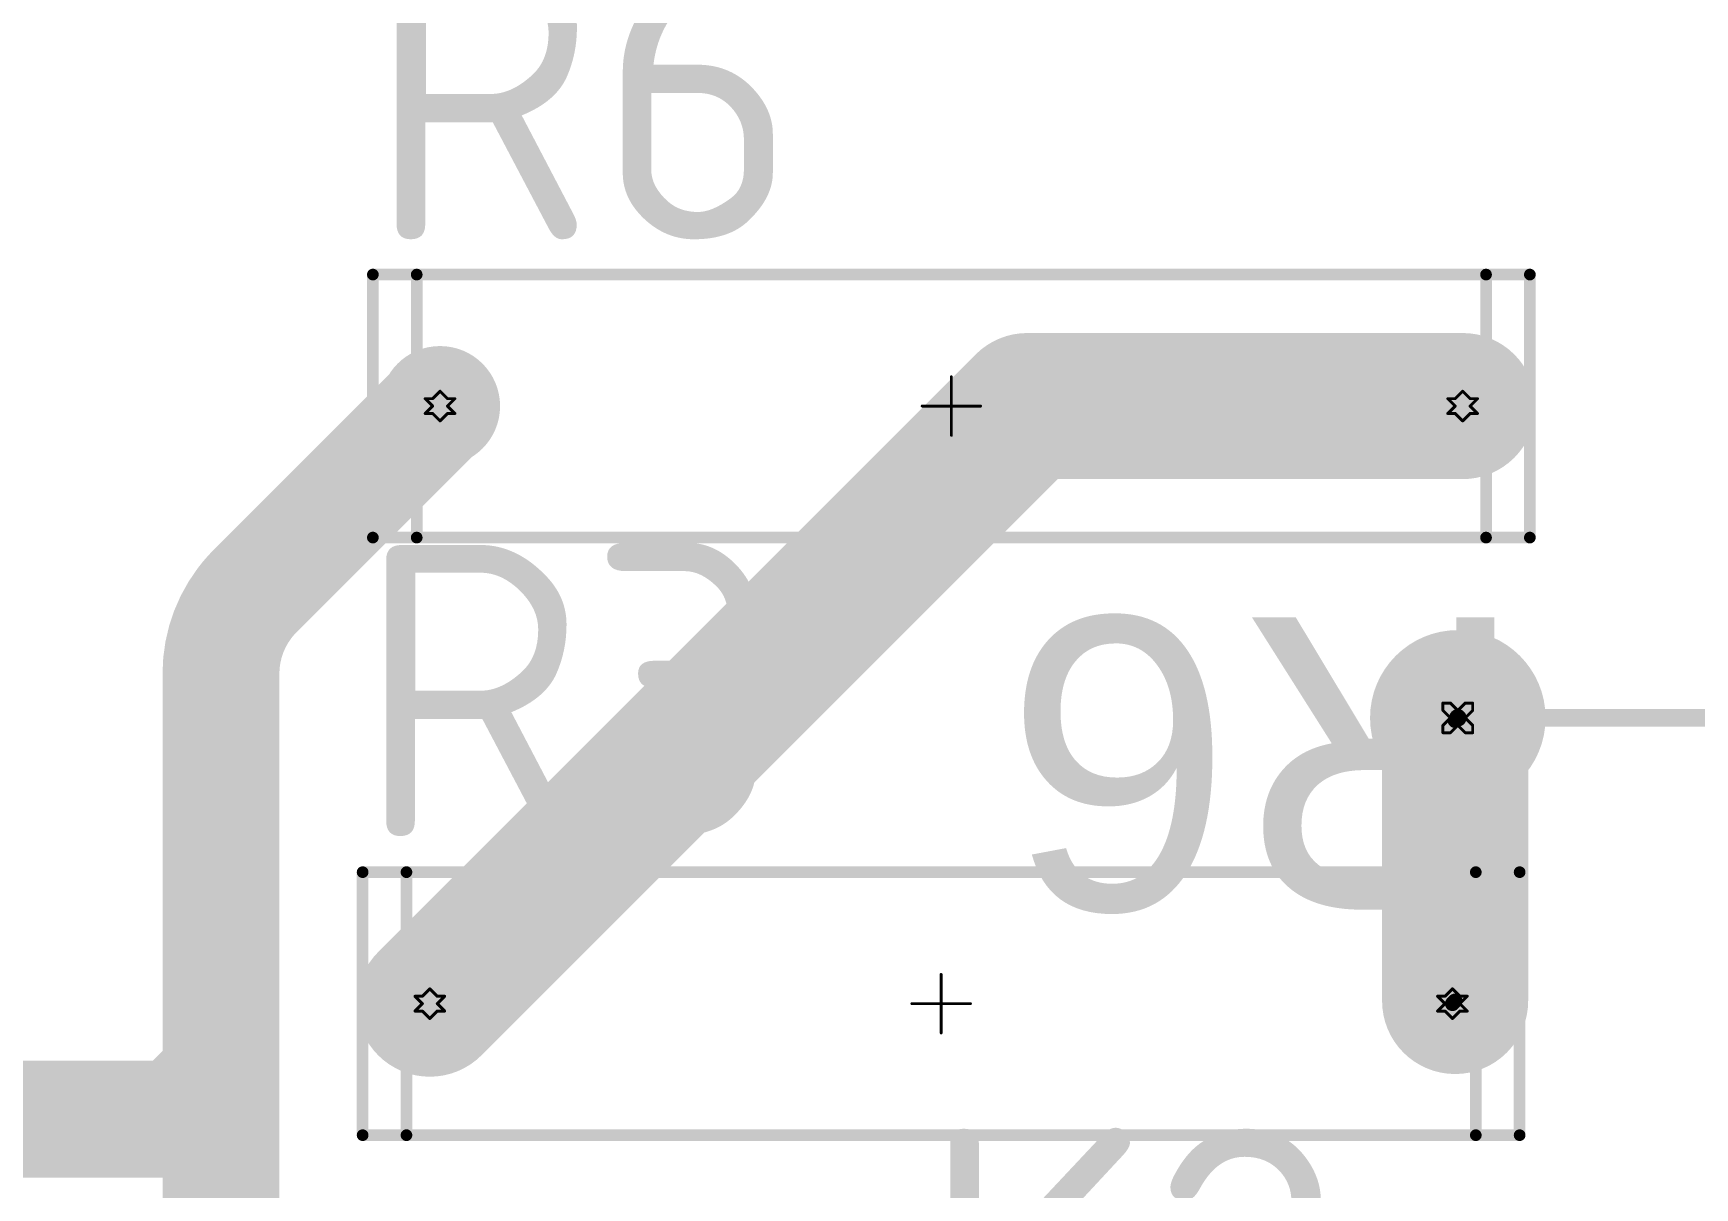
# Model space of a CAD drawing. Header units: millimetres. Extents: x 3219 to 51106, y -14166 to 2063.
# Drawn here: x 5667.59 to 5696.03, y 1931.68 to 1951.44 of the extents above; entities that cross this region are included whole.
import ezdxf

# ---------------------------------------------------------------- set-up
doc = ezdxf.new("R2010")
doc.units = ezdxf.units.MM
doc.layers.get('0').update_dxf_attribs({"lineweight": 53})
for name, color, linetype in [('Bottom Layer', 5, 'Continuous'), ('Bottom Solder', 6, 'Continuous'), ('Drill Drawing', 1, 'Continuous'), ('Mechanical 15', 56, 'Continuous'), ('Multi-Layer', 9, 'Continuous'), ('Top 3D Body', 76, 'Continuous'), ('Top Layer', 1, 'Continuous'), ('Top Overlay', 2, 'Continuous'), ('Top Solder', 216, 'Continuous')]:
    doc.layers.add(name, color=color, linetype=linetype)
doc.styles.add('Arial', font='arial.ttf', dxfattribs={"height": 3})
doc.styles.add('GOST type B', font='GOST_B.TTF', dxfattribs={"height": 3.5})

# ---------------------------------------------------------------- blocks, each defined once
blk = doc.blocks.new('_73_14__4____D18_44')
at = {"layer": 'Top Overlay'}
blk.add_lwpolyline([(-31.25, 0, 0.3, 0.3, 0), (-24, 0, 0.3, 0.3, 0)], format="xyseb", dxfattribs=at)
blk.add_lwpolyline([(-31.325, 0, 0.15, 0.15, 1), (-31.175, 0, 0.15, 0.15, 1)], format="xyseb", close=True, dxfattribs=at)
blk = doc.blocks.new('_2_33__1____140_02_0204_00_00__73')
at = {"layer": 'Bottom Layer'}
h = blk.add_hatch(color=5, dxfattribs=at)
edge = h.paths.add_edge_path()
edge.add_arc((-8.75, 0), 0.925, 0, 360)
h = blk.add_hatch(color=5, dxfattribs=at)
edge = h.paths.add_edge_path()
edge.add_arc((8.75, 0), 0.925, 0, 360)
at = {"layer": 'Bottom Solder'}
h = blk.add_hatch(color=6, dxfattribs=at)
edge = h.paths.add_edge_path()
edge.add_arc((-8.75, 0), 1.027, 0, 360)
h = blk.add_hatch(color=6, dxfattribs=at)
edge = h.paths.add_edge_path()
edge.add_arc((8.75, 0), 1.027, 0, 360)
at = {"layer": 'Multi-Layer'}
h = blk.add_hatch(color=9, dxfattribs=at)
edge = h.paths.add_edge_path()
edge.add_arc((-8.75, 0), 0.925, 0, 360)
h = blk.add_hatch(color=9, dxfattribs=at)
edge = h.paths.add_edge_path()
edge.add_arc((8.75, 0), 0.925, 0, 360)
at = {"layer": 'Top Layer'}
h = blk.add_hatch(color=1, dxfattribs=at)
edge = h.paths.add_edge_path()
edge.add_arc((-8.75, 0), 0.925, 0, 360)
h = blk.add_hatch(color=1, dxfattribs=at)
edge = h.paths.add_edge_path()
edge.add_arc((8.75, 0), 0.925, 0, 360)
at = {"layer": 'Top Solder'}
h = blk.add_hatch(color=216, dxfattribs=at)
edge = h.paths.add_edge_path()
edge.add_arc((-8.75, 0), 1.027, 0, 360)
h = blk.add_hatch(color=216, dxfattribs=at)
edge = h.paths.add_edge_path()
edge.add_arc((8.75, 0), 1.027, 0, 360)
at = {"layer": 'Mechanical 15'}
for points in [[(0, 0.5, 0.05, 0.05, 0), (0, -0.5, 0.05, 0.05, 0)], [(0.5, 0, 0.05, 0.05, 0), (-0.5, 0, 0.05, 0.05, 0)]]:
    blk.add_lwpolyline(points, format="xyseb", dxfattribs=at)
for points in [[(-0.012, 0.5, 0.025, 0.025, 1), (0.013, 0.5, 0.025, 0.025, 1)], [(-0.512, 0, 0.025, 0.025, 1), (-0.487, 0, 0.025, 0.025, 1)], [(0.487, 0, 0.025, 0.025, 1), (0.512, 0, 0.025, 0.025, 1)], [(-0.012, -0.5, 0.025, 0.025, 1), (0.013, -0.5, 0.025, 0.025, 1)]]:
    blk.add_lwpolyline(points, format="xyseb", close=True, dxfattribs=at)
at = {"layer": 'Top 3D Body'}
for points in [[(9.15, 2.25, 0.2, 0.2, 0), (-9.15, 2.25, 0.2, 0.2, 0)], [(-9.15, -2.25, 0.2, 0.2, 0), (-9.15, 2.25, 0.2, 0.2, 0)], [(9.15, -2.25, 0.2, 0.2, 0), (9.15, 2.25, 0.2, 0.2, 0)], [(9.15, -2.25, 0.2, 0.2, 0), (-9.15, -2.25, 0.2, 0.2, 0)]]:
    blk.add_lwpolyline(points, format="xyseb", dxfattribs=at)
for points in [[(-9.2, 2.25, 0.1, 0.1, 1), (-9.1, 2.25, 0.1, 0.1, 1)], [(-9.2, 2.25, 0.1, 0.1, 1), (-9.1, 2.25, 0.1, 0.1, 1)], [(9.1, 2.25, 0.1, 0.1, 1), (9.2, 2.25, 0.1, 0.1, 1)], [(9.1, 2.25, 0.1, 0.1, 1), (9.2, 2.25, 0.1, 0.1, 1)], [(-9.2, -2.25, 0.1, 0.1, 1), (-9.1, -2.25, 0.1, 0.1, 1)], [(-9.2, -2.25, 0.1, 0.1, 1), (-9.1, -2.25, 0.1, 0.1, 1)], [(9.1, -2.25, 0.1, 0.1, 1), (9.2, -2.25, 0.1, 0.1, 1)], [(9.1, -2.25, 0.1, 0.1, 1), (9.2, -2.25, 0.1, 0.1, 1)]]:
    blk.add_lwpolyline(points, format="xyseb", close=True, dxfattribs=at)
at = {"layer": 'Top Overlay'}
for points in [[(-9.9, 2.25, 0.2, 0.2, 0), (-9.9, -2.25, 0.2, 0.2, 0)], [(9.9, 2.25, 0.2, 0.2, 0), (-9.9, 2.25, 0.2, 0.2, 0)], [(9.9, 2.25, 0.2, 0.2, 0), (9.9, -2.25, 0.2, 0.2, 0)], [(9.9, -2.25, 0.2, 0.2, 0), (-9.9, -2.25, 0.2, 0.2, 0)]]:
    blk.add_lwpolyline(points, format="xyseb", dxfattribs=at)
for points in [[(-9.95, 2.25, 0.1, 0.1, 1), (-9.85, 2.25, 0.1, 0.1, 1)], [(-9.95, 2.25, 0.1, 0.1, 1), (-9.85, 2.25, 0.1, 0.1, 1)], [(9.85, 2.25, 0.1, 0.1, 1), (9.95, 2.25, 0.1, 0.1, 1)], [(9.85, 2.25, 0.1, 0.1, 1), (9.95, 2.25, 0.1, 0.1, 1)], [(-9.95, -2.25, 0.1, 0.1, 1), (-9.85, -2.25, 0.1, 0.1, 1)], [(-9.95, -2.25, 0.1, 0.1, 1), (-9.85, -2.25, 0.1, 0.1, 1)], [(9.85, -2.25, 0.1, 0.1, 1), (9.95, -2.25, 0.1, 0.1, 1)], [(9.85, -2.25, 0.1, 0.1, 1), (9.95, -2.25, 0.1, 0.1, 1)]]:
    blk.add_lwpolyline(points, format="xyseb", close=True, dxfattribs=at)
at = {"layer": 'Top 3D Body', "style": 'Arial'}
blk.add_text('R6', height=5, dxfattribs=at).set_placement((-9.865, 3.617))
blk = doc.blocks.new('_2_33__1____140_02_0204_00_00__75')
at = {"layer": 'Bottom Layer'}
h = blk.add_hatch(color=5, dxfattribs=at)
edge = h.paths.add_edge_path()
edge.add_arc((-8.75, 0), 0.925, 0, 360)
h = blk.add_hatch(color=5, dxfattribs=at)
edge = h.paths.add_edge_path()
edge.add_arc((8.75, 0), 0.925, 0, 360)
at = {"layer": 'Bottom Solder'}
h = blk.add_hatch(color=6, dxfattribs=at)
edge = h.paths.add_edge_path()
edge.add_arc((-8.75, 0), 1.027, 0, 360)
h = blk.add_hatch(color=6, dxfattribs=at)
edge = h.paths.add_edge_path()
edge.add_arc((8.75, 0), 1.027, 0, 360)
at = {"layer": 'Multi-Layer'}
h = blk.add_hatch(color=9, dxfattribs=at)
edge = h.paths.add_edge_path()
edge.add_arc((-8.75, 0), 0.925, 0, 360)
h = blk.add_hatch(color=9, dxfattribs=at)
edge = h.paths.add_edge_path()
edge.add_arc((8.75, 0), 0.925, 0, 360)
at = {"layer": 'Top Layer'}
h = blk.add_hatch(color=1, dxfattribs=at)
edge = h.paths.add_edge_path()
edge.add_arc((-8.75, 0), 0.925, 0, 360)
h = blk.add_hatch(color=1, dxfattribs=at)
edge = h.paths.add_edge_path()
edge.add_arc((8.75, 0), 0.925, 0, 360)
at = {"layer": 'Top Solder'}
h = blk.add_hatch(color=216, dxfattribs=at)
edge = h.paths.add_edge_path()
edge.add_arc((-8.75, 0), 1.027, 0, 360)
h = blk.add_hatch(color=216, dxfattribs=at)
edge = h.paths.add_edge_path()
edge.add_arc((8.75, 0), 1.027, 0, 360)
at = {"layer": 'Mechanical 15'}
for points in [[(0, -0.5, 0.05, 0.05, 0), (0, 0.5, 0.05, 0.05, 0)], [(0.5, 0, 0.05, 0.05, 0), (-0.5, 0, 0.05, 0.05, 0)]]:
    blk.add_lwpolyline(points, format="xyseb", dxfattribs=at)
for points in [[(-0.013, 0.5, 0.025, 0.025, 1), (0.012, 0.5, 0.025, 0.025, 1)], [(-0.513, 0, 0.025, 0.025, 1), (-0.488, 0, 0.025, 0.025, 1)], [(0.488, 0, 0.025, 0.025, 1), (0.513, 0, 0.025, 0.025, 1)], [(-0.012, -0.5, 0.025, 0.025, 1), (0.013, -0.5, 0.025, 0.025, 1)]]:
    blk.add_lwpolyline(points, format="xyseb", close=True, dxfattribs=at)
at = {"layer": 'Top 3D Body'}
for points in [[(9.15, 2.25, 0.2, 0.2, 0), (-9.15, 2.25, 0.2, 0.2, 0)], [(-9.15, 2.25, 0.2, 0.2, 0), (-9.15, -2.25, 0.2, 0.2, 0)], [(9.15, -2.25, 0.2, 0.2, 0), (9.15, 2.25, 0.2, 0.2, 0)], [(9.15, -2.25, 0.2, 0.2, 0), (-9.15, -2.25, 0.2, 0.2, 0)]]:
    blk.add_lwpolyline(points, format="xyseb", dxfattribs=at)
for points in [[(-9.2, 2.25, 0.1, 0.1, 1), (-9.1, 2.25, 0.1, 0.1, 1)], [(-9.2, 2.25, 0.1, 0.1, 1), (-9.1, 2.25, 0.1, 0.1, 1)], [(9.1, 2.25, 0.1, 0.1, 1), (9.2, 2.25, 0.1, 0.1, 1)], [(9.1, 2.25, 0.1, 0.1, 1), (9.2, 2.25, 0.1, 0.1, 1)], [(-9.2, -2.25, 0.1, 0.1, 1), (-9.1, -2.25, 0.1, 0.1, 1)], [(-9.2, -2.25, 0.1, 0.1, 1), (-9.1, -2.25, 0.1, 0.1, 1)], [(9.1, -2.25, 0.1, 0.1, 1), (9.2, -2.25, 0.1, 0.1, 1)], [(9.1, -2.25, 0.1, 0.1, 1), (9.2, -2.25, 0.1, 0.1, 1)]]:
    blk.add_lwpolyline(points, format="xyseb", close=True, dxfattribs=at)
at = {"layer": 'Top Overlay'}
for points in [[(-9.9, -2.25, 0.2, 0.2, 0), (-9.9, 2.25, 0.2, 0.2, 0)], [(9.9, 2.25, 0.2, 0.2, 0), (-9.9, 2.25, 0.2, 0.2, 0)], [(9.9, -2.25, 0.2, 0.2, 0), (9.9, 2.25, 0.2, 0.2, 0)], [(9.9, -2.25, 0.2, 0.2, 0), (-9.9, -2.25, 0.2, 0.2, 0)]]:
    blk.add_lwpolyline(points, format="xyseb", dxfattribs=at)
for points in [[(-9.95, 2.25, 0.1, 0.1, 1), (-9.85, 2.25, 0.1, 0.1, 1)], [(-9.95, 2.25, 0.1, 0.1, 1), (-9.85, 2.25, 0.1, 0.1, 1)], [(9.85, 2.25, 0.1, 0.1, 1), (9.95, 2.25, 0.1, 0.1, 1)], [(9.85, 2.25, 0.1, 0.1, 1), (9.95, 2.25, 0.1, 0.1, 1)], [(-9.95, -2.25, 0.1, 0.1, 1), (-9.85, -2.25, 0.1, 0.1, 1)], [(-9.95, -2.25, 0.1, 0.1, 1), (-9.85, -2.25, 0.1, 0.1, 1)], [(9.85, -2.25, 0.1, 0.1, 1), (9.95, -2.25, 0.1, 0.1, 1)], [(9.85, -2.25, 0.1, 0.1, 1), (9.95, -2.25, 0.1, 0.1, 1)]]:
    blk.add_lwpolyline(points, format="xyseb", close=True, dxfattribs=at)
at = {"layer": 'Top 3D Body', "style": 'Arial'}
blk.add_text('R3', height=5, dxfattribs=at).set_placement((-9.865, 3.617))

msp = doc.modelspace()

# ---------------------------------------------------------------- hatches: boundary and pattern name
at = {"layer": 'Bottom Layer'}
h = msp.add_hatch(color=5, dxfattribs=at)
edge = h.paths.add_edge_path()
edge.add_arc((5691.971, 1939.723), 1.4, 0, 360)
at = {"layer": 'Bottom Solder'}
h = msp.add_hatch(color=6, dxfattribs=at)
edge = h.paths.add_edge_path()
edge.add_arc((5691.971, 1939.723), 1.502, 0, 360)
at = {"layer": 'Multi-Layer'}
h = msp.add_hatch(color=9, dxfattribs=at)
edge = h.paths.add_edge_path()
edge.add_arc((5691.971, 1939.723), 1.4, 0, 360)
at = {"layer": 'Top Layer'}
h = msp.add_hatch(color=1, dxfattribs=at)
edge = h.paths.add_edge_path()
edge.add_arc((5691.971, 1939.723), 1.4, 0, 360)
at = {"layer": 'Top Solder'}
h = msp.add_hatch(color=216, dxfattribs=at)
edge = h.paths.add_edge_path()
edge.add_arc((5691.971, 1939.723), 1.502, 0, 360)

# ---------------------------------------------------------------- linework, layer by layer
at = {"layer": 'Bottom Layer'}
for points in [[(5671.389, 1941.894, 2, 2, 0), (5674.554, 1945.058, 2, 2, 0)], [(5670.804, 1940.48, 2, 2, -0.162278), (5671.204, 1941.68, 2, 2, 0)], [(5671.204, 1941.68, 2, 2, -0.035489), (5671.389, 1941.894, 2, 2, 0)], [(5670.804, 1933.608, 2, 2, 0), (5670.804, 1940.48, 2, 2, 0)], [(5670.054, 1932.858, 2, 2, 0), (5670.804, 1933.608, 2, 2, 0)], [(5670.804, 1926.708, 2, 2, 0), (5670.804, 1933.608, 2, 2, 0)], [(5656.354, 1932.858, 2, 2, 0), (5670.054, 1932.858, 2, 2, 0)]]:
    msp.add_lwpolyline(points, format="xyseb", dxfattribs=at)
for points in [[(5674.054, 1945.058, 1, 1, 1), (5675.054, 1945.058, 1, 1, 1)], [(5670.704, 1941.68, 1, 1, 1), (5671.704, 1941.68, 1, 1, 1)], [(5670.704, 1941.68, 1, 1, 1), (5671.704, 1941.68, 1, 1, 1)], [(5670.889, 1941.894, 1, 1, 1), (5671.889, 1941.894, 1, 1, 1)], [(5670.889, 1941.894, 1, 1, 1), (5671.889, 1941.894, 1, 1, 1)], [(5670.304, 1940.48, 1, 1, 1), (5671.304, 1940.48, 1, 1, 1)], [(5670.304, 1940.48, 1, 1, 1), (5671.304, 1940.48, 1, 1, 1)], [(5670.304, 1933.608, 1, 1, 1), (5671.304, 1933.608, 1, 1, 1)], [(5670.304, 1933.608, 1, 1, 1), (5671.304, 1933.608, 1, 1, 1)], [(5670.304, 1933.608, 1, 1, 1), (5671.304, 1933.608, 1, 1, 1)], [(5669.554, 1932.858, 1, 1, 1), (5670.554, 1932.858, 1, 1, 1)], [(5669.554, 1932.858, 1, 1, 1), (5670.554, 1932.858, 1, 1, 1)]]:
    msp.add_lwpolyline(points, format="xyseb", close=True, dxfattribs=at)
at = {"layer": 'Drill Drawing'}
for points in [[(5674.3, 1945.185, 0.0508, 0.0508, 0), (5674.427, 1945.058, 0.0508, 0.0508, 0)], [(5674.3, 1945.185, 0.0508, 0.0508, 0), (5674.427, 1945.185, 0.0508, 0.0508, 0)], [(5674.427, 1945.185, 0.0508, 0.0508, 0), (5674.554, 1945.312, 0.0508, 0.0508, 0)], [(5674.554, 1945.312, 0.0508, 0.0508, 0), (5674.681, 1945.185, 0.0508, 0.0508, 0)], [(5674.681, 1945.185, 0.0508, 0.0508, 0), (5674.808, 1945.185, 0.0508, 0.0508, 0)], [(5674.681, 1945.058, 0.0508, 0.0508, 0), (5674.808, 1945.185, 0.0508, 0.0508, 0)], [(5691.8, 1945.185, 0.0508, 0.0508, 0), (5691.927, 1945.058, 0.0508, 0.0508, 0)], [(5691.8, 1945.185, 0.0508, 0.0508, 0), (5691.927, 1945.185, 0.0508, 0.0508, 0)], [(5691.927, 1945.185, 0.0508, 0.0508, 0), (5692.054, 1945.312, 0.0508, 0.0508, 0)], [(5692.054, 1945.312, 0.0508, 0.0508, 0), (5692.181, 1945.185, 0.0508, 0.0508, 0)], [(5692.181, 1945.185, 0.0508, 0.0508, 0), (5692.308, 1945.185, 0.0508, 0.0508, 0)], [(5692.181, 1945.058, 0.0508, 0.0508, 0), (5692.308, 1945.185, 0.0508, 0.0508, 0)], [(5674.3, 1944.931, 0.0508, 0.0508, 0), (5674.427, 1945.058, 0.0508, 0.0508, 0)], [(5674.3, 1944.931, 0.0508, 0.0508, 0), (5674.427, 1944.931, 0.0508, 0.0508, 0)], [(5674.427, 1944.931, 0.0508, 0.0508, 0), (5674.554, 1944.804, 0.0508, 0.0508, 0)], [(5674.554, 1944.804, 0.0508, 0.0508, 0), (5674.681, 1944.931, 0.0508, 0.0508, 0)], [(5674.681, 1945.058, 0.0508, 0.0508, 0), (5674.808, 1944.931, 0.0508, 0.0508, 0)], [(5674.681, 1944.931, 0.0508, 0.0508, 0), (5674.808, 1944.931, 0.0508, 0.0508, 0)], [(5691.8, 1944.931, 0.0508, 0.0508, 0), (5691.927, 1945.058, 0.0508, 0.0508, 0)], [(5691.8, 1944.931, 0.0508, 0.0508, 0), (5691.927, 1944.931, 0.0508, 0.0508, 0)], [(5691.927, 1944.931, 0.0508, 0.0508, 0), (5692.054, 1944.804, 0.0508, 0.0508, 0)], [(5692.054, 1944.804, 0.0508, 0.0508, 0), (5692.181, 1944.931, 0.0508, 0.0508, 0)], [(5692.181, 1945.058, 0.0508, 0.0508, 0), (5692.308, 1944.931, 0.0508, 0.0508, 0)], [(5692.181, 1944.931, 0.0508, 0.0508, 0), (5692.308, 1944.931, 0.0508, 0.0508, 0)], [(5691.717, 1939.85, 0.0508, 0.0508, 0), (5691.717, 1939.977, 0.0508, 0.0508, 0)], [(5691.717, 1939.977, 0.0508, 0.0508, 0), (5691.844, 1939.977, 0.0508, 0.0508, 0)], [(5691.717, 1939.85, 0.0508, 0.0508, 0), (5691.844, 1939.723, 0.0508, 0.0508, 0)], [(5691.844, 1939.977, 0.0508, 0.0508, 0), (5691.971, 1939.85, 0.0508, 0.0508, 0)], [(5691.971, 1939.85, 0.0508, 0.0508, 0), (5692.098, 1939.977, 0.0508, 0.0508, 0)], [(5692.098, 1939.977, 0.0508, 0.0508, 0), (5692.225, 1939.977, 0.0508, 0.0508, 0)], [(5692.098, 1939.723, 0.0508, 0.0508, 0), (5692.225, 1939.85, 0.0508, 0.0508, 0)], [(5692.225, 1939.85, 0.0508, 0.0508, 0), (5692.225, 1939.977, 0.0508, 0.0508, 0)], [(5691.717, 1939.596, 0.0508, 0.0508, 0), (5691.844, 1939.723, 0.0508, 0.0508, 0)], [(5691.717, 1939.469, 0.0508, 0.0508, 0), (5691.717, 1939.596, 0.0508, 0.0508, 0)], [(5691.844, 1939.469, 0.0508, 0.0508, 0), (5691.971, 1939.596, 0.0508, 0.0508, 0)], [(5691.971, 1939.596, 0.0508, 0.0508, 0), (5692.098, 1939.469, 0.0508, 0.0508, 0)], [(5692.098, 1939.723, 0.0508, 0.0508, 0), (5692.225, 1939.596, 0.0508, 0.0508, 0)], [(5692.225, 1939.469, 0.0508, 0.0508, 0), (5692.225, 1939.596, 0.0508, 0.0508, 0)], [(5691.717, 1939.469, 0.0508, 0.0508, 0), (5691.844, 1939.469, 0.0508, 0.0508, 0)], [(5692.098, 1939.469, 0.0508, 0.0508, 0), (5692.225, 1939.469, 0.0508, 0.0508, 0)], [(5674.125, 1934.96, 0.0508, 0.0508, 0), (5674.252, 1934.833, 0.0508, 0.0508, 0)], [(5674.125, 1934.96, 0.0508, 0.0508, 0), (5674.252, 1934.96, 0.0508, 0.0508, 0)], [(5674.252, 1934.96, 0.0508, 0.0508, 0), (5674.379, 1935.087, 0.0508, 0.0508, 0)], [(5674.379, 1935.087, 0.0508, 0.0508, 0), (5674.506, 1934.96, 0.0508, 0.0508, 0)], [(5674.506, 1934.96, 0.0508, 0.0508, 0), (5674.633, 1934.96, 0.0508, 0.0508, 0)], [(5674.506, 1934.833, 0.0508, 0.0508, 0), (5674.633, 1934.96, 0.0508, 0.0508, 0)], [(5691.625, 1934.96, 0.0508, 0.0508, 0), (5691.752, 1934.833, 0.0508, 0.0508, 0)], [(5691.625, 1934.96, 0.0508, 0.0508, 0), (5691.752, 1934.96, 0.0508, 0.0508, 0)], [(5691.752, 1934.96, 0.0508, 0.0508, 0), (5691.879, 1935.087, 0.0508, 0.0508, 0)], [(5691.879, 1935.087, 0.0508, 0.0508, 0), (5692.006, 1934.96, 0.0508, 0.0508, 0)], [(5692.006, 1934.96, 0.0508, 0.0508, 0), (5692.133, 1934.96, 0.0508, 0.0508, 0)], [(5692.006, 1934.833, 0.0508, 0.0508, 0), (5692.133, 1934.96, 0.0508, 0.0508, 0)], [(5674.125, 1934.706, 0.0508, 0.0508, 0), (5674.252, 1934.833, 0.0508, 0.0508, 0)], [(5674.125, 1934.706, 0.0508, 0.0508, 0), (5674.252, 1934.706, 0.0508, 0.0508, 0)], [(5674.252, 1934.706, 0.0508, 0.0508, 0), (5674.379, 1934.579, 0.0508, 0.0508, 0)], [(5674.379, 1934.579, 0.0508, 0.0508, 0), (5674.506, 1934.706, 0.0508, 0.0508, 0)], [(5674.506, 1934.833, 0.0508, 0.0508, 0), (5674.633, 1934.706, 0.0508, 0.0508, 0)], [(5674.506, 1934.706, 0.0508, 0.0508, 0), (5674.633, 1934.706, 0.0508, 0.0508, 0)], [(5691.625, 1934.706, 0.0508, 0.0508, 0), (5691.752, 1934.833, 0.0508, 0.0508, 0)], [(5691.625, 1934.706, 0.0508, 0.0508, 0), (5691.752, 1934.706, 0.0508, 0.0508, 0)], [(5691.752, 1934.706, 0.0508, 0.0508, 0), (5691.879, 1934.579, 0.0508, 0.0508, 0)], [(5691.879, 1934.579, 0.0508, 0.0508, 0), (5692.006, 1934.706, 0.0508, 0.0508, 0)], [(5692.006, 1934.833, 0.0508, 0.0508, 0), (5692.133, 1934.706, 0.0508, 0.0508, 0)], [(5692.006, 1934.706, 0.0508, 0.0508, 0), (5692.133, 1934.706, 0.0508, 0.0508, 0)]]:
    msp.add_lwpolyline(points, format="xyseb", dxfattribs=at)
for points in [[(5674.287, 1945.185, 0.0254, 0.0254, 1), (5674.312, 1945.185, 0.0254, 0.0254, 1)], [(5674.287, 1945.185, 0.0254, 0.0254, 1), (5674.312, 1945.185, 0.0254, 0.0254, 1)], [(5674.414, 1945.185, 0.0254, 0.0254, 1), (5674.439, 1945.185, 0.0254, 0.0254, 1)], [(5674.414, 1945.185, 0.0254, 0.0254, 1), (5674.439, 1945.185, 0.0254, 0.0254, 1)], [(5674.541, 1945.312, 0.0254, 0.0254, 1), (5674.566, 1945.312, 0.0254, 0.0254, 1)], [(5674.541, 1945.312, 0.0254, 0.0254, 1), (5674.566, 1945.312, 0.0254, 0.0254, 1)], [(5674.668, 1945.185, 0.0254, 0.0254, 1), (5674.693, 1945.185, 0.0254, 0.0254, 1)], [(5674.668, 1945.185, 0.0254, 0.0254, 1), (5674.693, 1945.185, 0.0254, 0.0254, 1)], [(5674.795, 1945.185, 0.0254, 0.0254, 1), (5674.82, 1945.185, 0.0254, 0.0254, 1)], [(5674.795, 1945.185, 0.0254, 0.0254, 1), (5674.82, 1945.185, 0.0254, 0.0254, 1)], [(5691.787, 1945.185, 0.0254, 0.0254, 1), (5691.812, 1945.185, 0.0254, 0.0254, 1)], [(5691.787, 1945.185, 0.0254, 0.0254, 1), (5691.812, 1945.185, 0.0254, 0.0254, 1)], [(5691.914, 1945.185, 0.0254, 0.0254, 1), (5691.939, 1945.185, 0.0254, 0.0254, 1)], [(5691.914, 1945.185, 0.0254, 0.0254, 1), (5691.939, 1945.185, 0.0254, 0.0254, 1)], [(5692.041, 1945.312, 0.0254, 0.0254, 1), (5692.066, 1945.312, 0.0254, 0.0254, 1)], [(5692.041, 1945.312, 0.0254, 0.0254, 1), (5692.066, 1945.312, 0.0254, 0.0254, 1)], [(5692.168, 1945.185, 0.0254, 0.0254, 1), (5692.193, 1945.185, 0.0254, 0.0254, 1)], [(5692.168, 1945.185, 0.0254, 0.0254, 1), (5692.193, 1945.185, 0.0254, 0.0254, 1)], [(5692.295, 1945.185, 0.0254, 0.0254, 1), (5692.32, 1945.185, 0.0254, 0.0254, 1)], [(5692.295, 1945.185, 0.0254, 0.0254, 1), (5692.32, 1945.185, 0.0254, 0.0254, 1)], [(5674.287, 1944.931, 0.0254, 0.0254, 1), (5674.312, 1944.931, 0.0254, 0.0254, 1)], [(5674.287, 1944.931, 0.0254, 0.0254, 1), (5674.312, 1944.931, 0.0254, 0.0254, 1)], [(5674.414, 1945.058, 0.0254, 0.0254, 1), (5674.439, 1945.058, 0.0254, 0.0254, 1)], [(5674.414, 1945.058, 0.0254, 0.0254, 1), (5674.439, 1945.058, 0.0254, 0.0254, 1)], [(5674.414, 1944.931, 0.0254, 0.0254, 1), (5674.439, 1944.931, 0.0254, 0.0254, 1)], [(5674.414, 1944.931, 0.0254, 0.0254, 1), (5674.439, 1944.931, 0.0254, 0.0254, 1)], [(5674.668, 1945.058, 0.0254, 0.0254, 1), (5674.693, 1945.058, 0.0254, 0.0254, 1)], [(5674.668, 1945.058, 0.0254, 0.0254, 1), (5674.693, 1945.058, 0.0254, 0.0254, 1)], [(5674.668, 1944.931, 0.0254, 0.0254, 1), (5674.693, 1944.931, 0.0254, 0.0254, 1)], [(5674.668, 1944.931, 0.0254, 0.0254, 1), (5674.693, 1944.931, 0.0254, 0.0254, 1)], [(5674.795, 1944.931, 0.0254, 0.0254, 1), (5674.82, 1944.931, 0.0254, 0.0254, 1)], [(5674.795, 1944.931, 0.0254, 0.0254, 1), (5674.82, 1944.931, 0.0254, 0.0254, 1)], [(5691.787, 1944.931, 0.0254, 0.0254, 1), (5691.812, 1944.931, 0.0254, 0.0254, 1)], [(5691.787, 1944.931, 0.0254, 0.0254, 1), (5691.812, 1944.931, 0.0254, 0.0254, 1)], [(5691.914, 1945.058, 0.0254, 0.0254, 1), (5691.939, 1945.058, 0.0254, 0.0254, 1)], [(5691.914, 1945.058, 0.0254, 0.0254, 1), (5691.939, 1945.058, 0.0254, 0.0254, 1)], [(5691.914, 1944.931, 0.0254, 0.0254, 1), (5691.939, 1944.931, 0.0254, 0.0254, 1)], [(5691.914, 1944.931, 0.0254, 0.0254, 1), (5691.939, 1944.931, 0.0254, 0.0254, 1)], [(5692.168, 1945.058, 0.0254, 0.0254, 1), (5692.193, 1945.058, 0.0254, 0.0254, 1)], [(5692.168, 1945.058, 0.0254, 0.0254, 1), (5692.193, 1945.058, 0.0254, 0.0254, 1)], [(5692.168, 1944.931, 0.0254, 0.0254, 1), (5692.193, 1944.931, 0.0254, 0.0254, 1)], [(5692.168, 1944.931, 0.0254, 0.0254, 1), (5692.193, 1944.931, 0.0254, 0.0254, 1)], [(5692.295, 1944.931, 0.0254, 0.0254, 1), (5692.32, 1944.931, 0.0254, 0.0254, 1)], [(5692.295, 1944.931, 0.0254, 0.0254, 1), (5692.32, 1944.931, 0.0254, 0.0254, 1)], [(5674.541, 1944.804, 0.0254, 0.0254, 1), (5674.566, 1944.804, 0.0254, 0.0254, 1)], [(5674.541, 1944.804, 0.0254, 0.0254, 1), (5674.566, 1944.804, 0.0254, 0.0254, 1)], [(5692.041, 1944.804, 0.0254, 0.0254, 1), (5692.066, 1944.804, 0.0254, 0.0254, 1)], [(5692.041, 1944.804, 0.0254, 0.0254, 1), (5692.066, 1944.804, 0.0254, 0.0254, 1)], [(5691.704, 1939.977, 0.0254, 0.0254, 1), (5691.729, 1939.977, 0.0254, 0.0254, 1)], [(5691.704, 1939.977, 0.0254, 0.0254, 1), (5691.729, 1939.977, 0.0254, 0.0254, 1)], [(5691.704, 1939.85, 0.0254, 0.0254, 1), (5691.729, 1939.85, 0.0254, 0.0254, 1)], [(5691.704, 1939.85, 0.0254, 0.0254, 1), (5691.729, 1939.85, 0.0254, 0.0254, 1)], [(5691.831, 1939.977, 0.0254, 0.0254, 1), (5691.856, 1939.977, 0.0254, 0.0254, 1)], [(5691.831, 1939.977, 0.0254, 0.0254, 1), (5691.856, 1939.977, 0.0254, 0.0254, 1)], [(5691.958, 1939.85, 0.0254, 0.0254, 1), (5691.983, 1939.85, 0.0254, 0.0254, 1)], [(5691.958, 1939.85, 0.0254, 0.0254, 1), (5691.983, 1939.85, 0.0254, 0.0254, 1)], [(5692.085, 1939.977, 0.0254, 0.0254, 1), (5692.11, 1939.977, 0.0254, 0.0254, 1)], [(5692.085, 1939.977, 0.0254, 0.0254, 1), (5692.11, 1939.977, 0.0254, 0.0254, 1)], [(5692.212, 1939.977, 0.0254, 0.0254, 1), (5692.237, 1939.977, 0.0254, 0.0254, 1)], [(5692.212, 1939.977, 0.0254, 0.0254, 1), (5692.237, 1939.977, 0.0254, 0.0254, 1)], [(5692.212, 1939.85, 0.0254, 0.0254, 1), (5692.237, 1939.85, 0.0254, 0.0254, 1)], [(5692.212, 1939.85, 0.0254, 0.0254, 1), (5692.237, 1939.85, 0.0254, 0.0254, 1)], [(5691.704, 1939.596, 0.0254, 0.0254, 1), (5691.729, 1939.596, 0.0254, 0.0254, 1)], [(5691.704, 1939.596, 0.0254, 0.0254, 1), (5691.729, 1939.596, 0.0254, 0.0254, 1)], [(5691.831, 1939.723, 0.0254, 0.0254, 1), (5691.856, 1939.723, 0.0254, 0.0254, 1)], [(5691.831, 1939.723, 0.0254, 0.0254, 1), (5691.856, 1939.723, 0.0254, 0.0254, 1)], [(5691.958, 1939.596, 0.0254, 0.0254, 1), (5691.983, 1939.596, 0.0254, 0.0254, 1)], [(5691.958, 1939.596, 0.0254, 0.0254, 1), (5691.983, 1939.596, 0.0254, 0.0254, 1)], [(5692.085, 1939.723, 0.0254, 0.0254, 1), (5692.11, 1939.723, 0.0254, 0.0254, 1)], [(5692.085, 1939.723, 0.0254, 0.0254, 1), (5692.11, 1939.723, 0.0254, 0.0254, 1)], [(5692.212, 1939.596, 0.0254, 0.0254, 1), (5692.237, 1939.596, 0.0254, 0.0254, 1)], [(5692.212, 1939.596, 0.0254, 0.0254, 1), (5692.237, 1939.596, 0.0254, 0.0254, 1)], [(5691.704, 1939.469, 0.0254, 0.0254, 1), (5691.729, 1939.469, 0.0254, 0.0254, 1)], [(5691.704, 1939.469, 0.0254, 0.0254, 1), (5691.729, 1939.469, 0.0254, 0.0254, 1)], [(5691.831, 1939.469, 0.0254, 0.0254, 1), (5691.856, 1939.469, 0.0254, 0.0254, 1)], [(5691.831, 1939.469, 0.0254, 0.0254, 1), (5691.856, 1939.469, 0.0254, 0.0254, 1)], [(5692.085, 1939.469, 0.0254, 0.0254, 1), (5692.11, 1939.469, 0.0254, 0.0254, 1)], [(5692.085, 1939.469, 0.0254, 0.0254, 1), (5692.11, 1939.469, 0.0254, 0.0254, 1)], [(5692.212, 1939.469, 0.0254, 0.0254, 1), (5692.237, 1939.469, 0.0254, 0.0254, 1)], [(5692.212, 1939.469, 0.0254, 0.0254, 1), (5692.237, 1939.469, 0.0254, 0.0254, 1)], [(5674.112, 1934.96, 0.0254, 0.0254, 1), (5674.137, 1934.96, 0.0254, 0.0254, 1)], [(5674.112, 1934.96, 0.0254, 0.0254, 1), (5674.137, 1934.96, 0.0254, 0.0254, 1)], [(5674.239, 1934.96, 0.0254, 0.0254, 1), (5674.264, 1934.96, 0.0254, 0.0254, 1)], [(5674.239, 1934.96, 0.0254, 0.0254, 1), (5674.264, 1934.96, 0.0254, 0.0254, 1)], [(5674.366, 1935.087, 0.0254, 0.0254, 1), (5674.391, 1935.087, 0.0254, 0.0254, 1)], [(5674.366, 1935.087, 0.0254, 0.0254, 1), (5674.391, 1935.087, 0.0254, 0.0254, 1)], [(5674.493, 1934.96, 0.0254, 0.0254, 1), (5674.518, 1934.96, 0.0254, 0.0254, 1)], [(5674.493, 1934.96, 0.0254, 0.0254, 1), (5674.518, 1934.96, 0.0254, 0.0254, 1)], [(5674.62, 1934.96, 0.0254, 0.0254, 1), (5674.645, 1934.96, 0.0254, 0.0254, 1)], [(5674.62, 1934.96, 0.0254, 0.0254, 1), (5674.645, 1934.96, 0.0254, 0.0254, 1)], [(5691.612, 1934.96, 0.0254, 0.0254, 1), (5691.637, 1934.96, 0.0254, 0.0254, 1)], [(5691.612, 1934.96, 0.0254, 0.0254, 1), (5691.637, 1934.96, 0.0254, 0.0254, 1)], [(5691.739, 1934.96, 0.0254, 0.0254, 1), (5691.764, 1934.96, 0.0254, 0.0254, 1)], [(5691.739, 1934.96, 0.0254, 0.0254, 1), (5691.764, 1934.96, 0.0254, 0.0254, 1)], [(5691.866, 1935.087, 0.0254, 0.0254, 1), (5691.891, 1935.087, 0.0254, 0.0254, 1)], [(5691.866, 1935.087, 0.0254, 0.0254, 1), (5691.891, 1935.087, 0.0254, 0.0254, 1)], [(5691.993, 1934.96, 0.0254, 0.0254, 1), (5692.018, 1934.96, 0.0254, 0.0254, 1)], [(5691.993, 1934.96, 0.0254, 0.0254, 1), (5692.018, 1934.96, 0.0254, 0.0254, 1)], [(5692.12, 1934.96, 0.0254, 0.0254, 1), (5692.145, 1934.96, 0.0254, 0.0254, 1)], [(5692.12, 1934.96, 0.0254, 0.0254, 1), (5692.145, 1934.96, 0.0254, 0.0254, 1)], [(5674.112, 1934.706, 0.0254, 0.0254, 1), (5674.137, 1934.706, 0.0254, 0.0254, 1)], [(5674.112, 1934.706, 0.0254, 0.0254, 1), (5674.137, 1934.706, 0.0254, 0.0254, 1)], [(5674.239, 1934.833, 0.0254, 0.0254, 1), (5674.264, 1934.833, 0.0254, 0.0254, 1)], [(5674.239, 1934.833, 0.0254, 0.0254, 1), (5674.264, 1934.833, 0.0254, 0.0254, 1)], [(5674.239, 1934.706, 0.0254, 0.0254, 1), (5674.264, 1934.706, 0.0254, 0.0254, 1)], [(5674.239, 1934.706, 0.0254, 0.0254, 1), (5674.264, 1934.706, 0.0254, 0.0254, 1)], [(5674.493, 1934.833, 0.0254, 0.0254, 1), (5674.518, 1934.833, 0.0254, 0.0254, 1)], [(5674.493, 1934.833, 0.0254, 0.0254, 1), (5674.518, 1934.833, 0.0254, 0.0254, 1)], [(5674.493, 1934.706, 0.0254, 0.0254, 1), (5674.518, 1934.706, 0.0254, 0.0254, 1)], [(5674.493, 1934.706, 0.0254, 0.0254, 1), (5674.518, 1934.706, 0.0254, 0.0254, 1)], [(5674.62, 1934.706, 0.0254, 0.0254, 1), (5674.645, 1934.706, 0.0254, 0.0254, 1)], [(5674.62, 1934.706, 0.0254, 0.0254, 1), (5674.645, 1934.706, 0.0254, 0.0254, 1)], [(5691.612, 1934.706, 0.0254, 0.0254, 1), (5691.637, 1934.706, 0.0254, 0.0254, 1)], [(5691.612, 1934.706, 0.0254, 0.0254, 1), (5691.637, 1934.706, 0.0254, 0.0254, 1)], [(5691.739, 1934.833, 0.0254, 0.0254, 1), (5691.764, 1934.833, 0.0254, 0.0254, 1)], [(5691.739, 1934.833, 0.0254, 0.0254, 1), (5691.764, 1934.833, 0.0254, 0.0254, 1)], [(5691.739, 1934.706, 0.0254, 0.0254, 1), (5691.764, 1934.706, 0.0254, 0.0254, 1)], [(5691.739, 1934.706, 0.0254, 0.0254, 1), (5691.764, 1934.706, 0.0254, 0.0254, 1)], [(5691.993, 1934.833, 0.0254, 0.0254, 1), (5692.018, 1934.833, 0.0254, 0.0254, 1)], [(5691.993, 1934.833, 0.0254, 0.0254, 1), (5692.018, 1934.833, 0.0254, 0.0254, 1)], [(5691.993, 1934.706, 0.0254, 0.0254, 1), (5692.018, 1934.706, 0.0254, 0.0254, 1)], [(5691.993, 1934.706, 0.0254, 0.0254, 1), (5692.018, 1934.706, 0.0254, 0.0254, 1)], [(5692.12, 1934.706, 0.0254, 0.0254, 1), (5692.145, 1934.706, 0.0254, 0.0254, 1)], [(5692.12, 1934.706, 0.0254, 0.0254, 1), (5692.145, 1934.706, 0.0254, 0.0254, 1)], [(5674.366, 1934.579, 0.0254, 0.0254, 1), (5674.391, 1934.579, 0.0254, 0.0254, 1)], [(5674.366, 1934.579, 0.0254, 0.0254, 1), (5674.391, 1934.579, 0.0254, 0.0254, 1)], [(5691.866, 1934.579, 0.0254, 0.0254, 1), (5691.891, 1934.579, 0.0254, 0.0254, 1)], [(5691.866, 1934.579, 0.0254, 0.0254, 1), (5691.891, 1934.579, 0.0254, 0.0254, 1)]]:
    msp.add_lwpolyline(points, format="xyseb", close=True, dxfattribs=at)
at = {"layer": 'Top Layer'}
for points in [[(5674.379, 1934.833, 2.5, 2.5, 0), (5684.604, 1945.058, 2.5, 2.5, 0)], [(5684.604, 1945.058, 2.5, 2.5, 0), (5692.054, 1945.058, 2.5, 2.5, 0)], [(5691.925, 1934.879, 2.5, 2.5, 0), (5691.925, 1939.677, 2.5, 2.5, 0)], [(5691.925, 1939.677, 0.254, 0.254, 0), (5691.971, 1939.723, 0.254, 0.254, 0)], [(5691.879, 1934.833, 0.254, 0.254, 0), (5691.925, 1934.879, 0.254, 0.254, 0)]]:
    msp.add_lwpolyline(points, format="xyseb", dxfattribs=at)
for points in [[(5683.979, 1945.058, 1.25, 1.25, 1), (5685.229, 1945.058, 1.25, 1.25, 1)], [(5683.979, 1945.058, 1.25, 1.25, 1), (5685.229, 1945.058, 1.25, 1.25, 1)], [(5691.429, 1945.058, 1.25, 1.25, 1), (5692.679, 1945.058, 1.25, 1.25, 1)], [(5691.3, 1939.677, 1.25, 1.25, 1), (5692.55, 1939.677, 1.25, 1.25, 1)], [(5691.861, 1939.677, 0.127, 0.127, 1), (5691.988, 1939.677, 0.127, 0.127, 1)], [(5691.907, 1939.723, 0.127, 0.127, 1), (5692.034, 1939.723, 0.127, 0.127, 1)], [(5691.3, 1934.879, 1.25, 1.25, 1), (5692.55, 1934.879, 1.25, 1.25, 1)], [(5673.754, 1934.833, 1.25, 1.25, 1), (5675.004, 1934.833, 1.25, 1.25, 1)], [(5691.861, 1934.879, 0.127, 0.127, 1), (5691.988, 1934.879, 0.127, 0.127, 1)], [(5691.815, 1934.833, 0.127, 0.127, 1), (5691.942, 1934.833, 0.127, 0.127, 1)]]:
    msp.add_lwpolyline(points, format="xyseb", close=True, dxfattribs=at)

# ---------------------------------------------------------------- block references
msp.add_blockref('_73_14__4____D18_44', (5723.221, 1939.723))
at = {"rotation": 180}
for name, p in [('_2_33__1____140_02_0204_00_00__73', (5683.304, 1945.058)), ('_2_33__1____140_02_0204_00_00__75', (5683.129, 1934.833))]:
    msp.add_blockref(name, p, dxfattribs=at)

# ---------------------------------------------------------------- texts
at = {"layer": 'Top Overlay', "style": 'GOST type B'}
for s, p in [('R6', (5673.298, 1947.912)), ('R3', (5673.12, 1937.701)), ('K2', (5682.772, 1927.693))]:
    msp.add_text(s, height=5, dxfattribs=at).set_placement(p)

doc.saveas('drawing.dxf')
